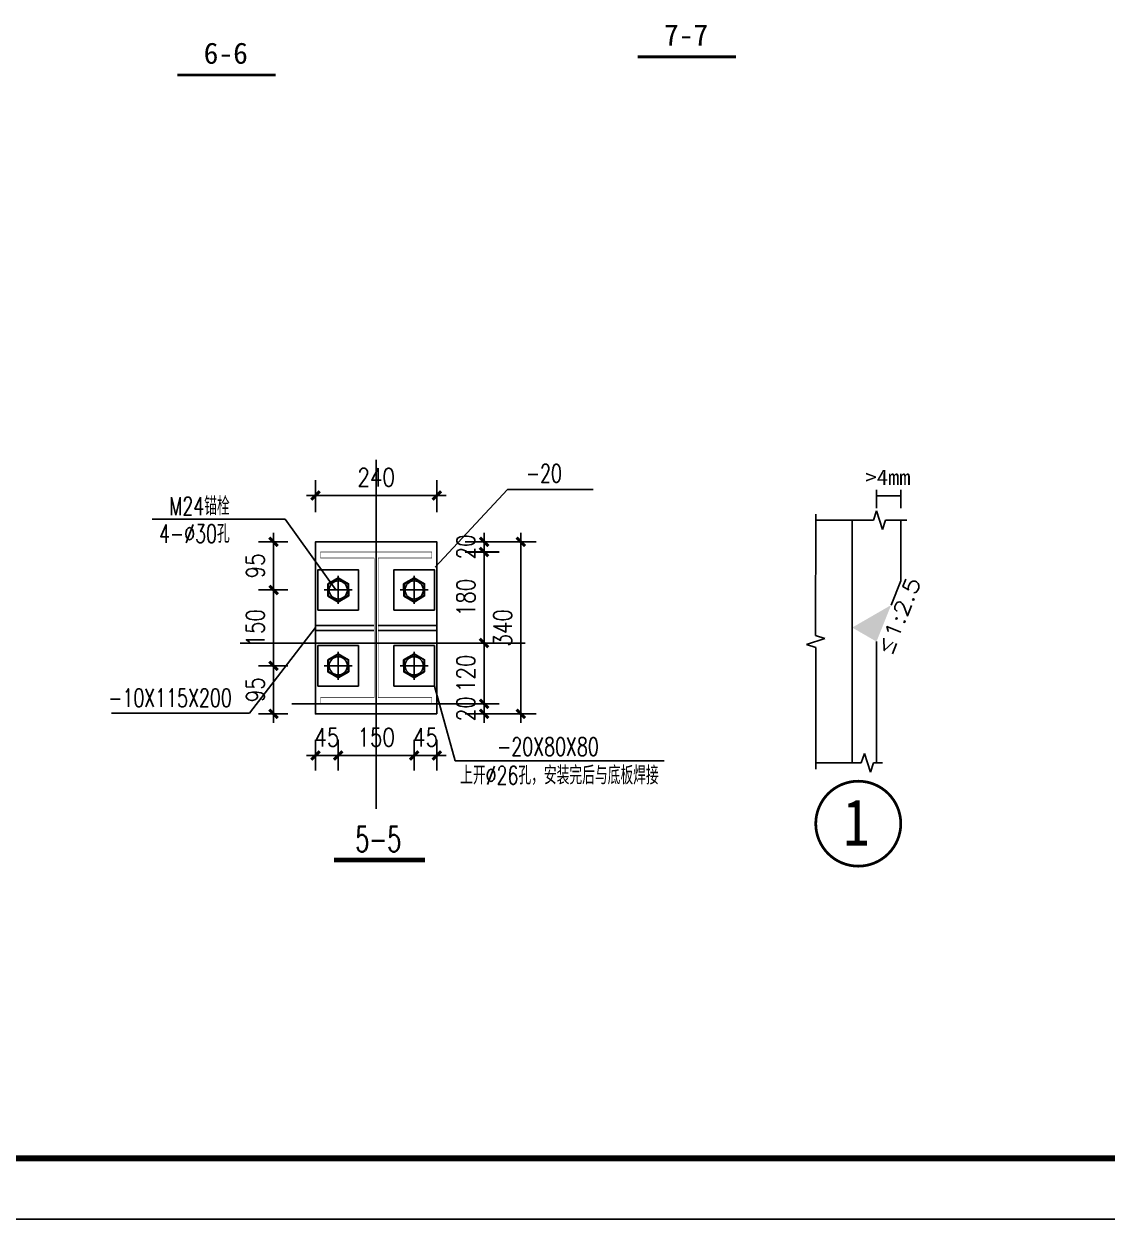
# Model space of a CAD drawing. Extents: x 32177600 to 32582346, y -189249 to 154687.
# Drawn here: x 32546674 to 32564510, y 13451 to 33143 of the extents above; entities that cross this region are included whole.
import ezdxf
from ezdxf.enums import TextEntityAlignment as Align

# ---------------------------------------------------------------- set-up
doc = ezdxf.new("R2010")
doc.units = 0
doc.header["$LTSCALE"] = 1000
doc.header["$MEASUREMENT"] = 0
doc.layers.get('0').update_dxf_attribs({"linetype": 'CONTINUOUS'})
doc.layers.get('DEFPOINTS').update_dxf_attribs({"linetype": 'CONTINUOUS'})
for name, color, linetype in [('10', 7, 'CONTINUOUS'), ('AXIS', 3, 'CONTINUOUS'), ('PUB_TEXT', 7, 'CONTINUOUS'), ('PUB_TITLE', 4, 'CONTINUOUS'), ('墙线__粗线', 7, 'CONTINUOUS'), ('底线', 7, 'CONTINUOUS'), ('标注', 4, 'CONTINUOUS'), ('轴线', 253, 'CONTINUOUS'), ('门窗', 4, 'CONTINUOUS')]:
    doc.layers.add(name, color=color, linetype=linetype)
doc.styles.add('_HZTXT', font='txt.shx', dxfattribs={"width": 0.8, "bigfont": 'hztxt.shx'})
doc.styles.add('_TXT', font='SIMPLEX.shx', dxfattribs={"width": 0.6})
doc.styles.add('DIM_FONT', font='SIMPLEX.shx', dxfattribs={"width": 0.8})
doc.styles.add('DX', font='romans.shx', dxfattribs={"bigfont": 'hztxt.shx'})
doc.dimstyles.new('AXIS', dxfattribs={"dimtxt": 300, "dimasz": 1, "dimexe": 250, "dimexo": 300, "dimgap": 150, "dimtad": 1, "dimdec": 0, "dimzin": 0, "dimdsep": 46, "dimtxsty": 'DIM_FONT', "dimblk": '_DIMX', "dimcen": 0.09, "dimse1": 1, "dimse2": 1, "dimclrt": 7, "dimadec": 0, "dimazin": 0, "dimtfac": 1, "dimtdec": 0, "dimtix": 1, "dimtmove": 2, "dimatfit": 3, "dimldrblk": '_DIMX', "dimfxl": 0, "dimtolj": 1, "dimtzin": 0, "dimarcsym": 0})
doc.dimstyles.new('DIMA', dxfattribs={"dimtxt": 300, "dimasz": 1, "dimexe": 250, "dimexo": 300, "dimgap": 150, "dimtad": 1, "dimdec": 0, "dimzin": 0, "dimdsep": 46, "dimtxsty": 'DIM_FONT', "dimblk": '_DIMX', "dimcen": 0.09, "dimse1": 1, "dimclrt": 7, "dimadec": 0, "dimazin": 0, "dimtfac": 1, "dimtdec": 0, "dimtix": 1, "dimtmove": 2, "dimatfit": 3, "dimldrblk": '_DIMX', "dimfxl": 0, "dimtolj": 1, "dimtzin": 0, "dimarcsym": 0})
doc.dimstyles.new('DIMB', dxfattribs={"dimtxt": 300, "dimasz": 1, "dimexe": 250, "dimexo": 300, "dimgap": 150, "dimtad": 1, "dimdec": 0, "dimzin": 0, "dimdsep": 46, "dimtxsty": 'DIM_FONT', "dimblk": '_DIMX', "dimcen": 0.09, "dimse2": 1, "dimclrt": 7, "dimadec": 0, "dimazin": 0, "dimtfac": 1, "dimtdec": 0, "dimtix": 1, "dimtmove": 2, "dimatfit": 3, "dimldrblk": '_DIMX', "dimfxl": 0, "dimtolj": 1, "dimtzin": 0, "dimarcsym": 0})

# ---------------------------------------------------------------- blocks, each defined once
blk = doc.blocks.new('_DIMX')
blk.add_line((-150, 0), (150, 0))
at = {"const_width": 50}
blk.add_lwpolyline([(-70, -70), (70, 70)], dxfattribs=at)
blk = doc.blocks.new('*D112')
at = {"layer": 'AXIS', "color": 0, "lineweight": -2}
for p, q in [((32553940, 21942), (32554502, 21942)), ((32554252, 21943), (32554252, 21944)), ((32554252, 21776), (32554252, 21942)), ((32553940, 21776), (32554502, 21776)), ((32554252, 21775), (32554252, 21774))]:
    blk.add_line(p, q, dxfattribs=at)
at = {"layer": 'DEFPOINTS', "color": 0}
for p in [(32553640, 21942), (32554252, 21942), (32553640, 21776)]:
    blk.add_point(p, dxfattribs=at)
at = {"layer": 'AXIS', "color": 0, "lineweight": -2}
for p, rotation in [((32554252, 21942), 270), ((32554252, 21776), 90)]:
    blk.add_blockref('_DIMX', p, dxfattribs=dict(at, rotation=rotation))
at = {"layer": 'AXIS', "color": 7, "insert": (32553952, 21859), "char_height": 300, "attachment_point": 5, "rotation": 90, "style": 'DIM_FONT'}
blk.add_mtext('\\A1;20', dxfattribs=at)
blk = doc.blocks.new('*D113')
at = {"layer": 'AXIS', "color": 0, "lineweight": -2}
for p, q in [((32553940, 22942), (32554502, 22942)), ((32554252, 22941), (32554252, 21943)), ((32553940, 21942), (32554502, 21942))]:
    blk.add_line(p, q, dxfattribs=at)
at = {"layer": 'DEFPOINTS', "color": 0}
for p in [(32553640, 22942), (32553640, 21942), (32554252, 21942)]:
    blk.add_point(p, dxfattribs=at)
at = {"layer": 'AXIS', "color": 0, "lineweight": -2}
for p, rotation in [((32554252, 22942), 90), ((32554252, 21942), 270)]:
    blk.add_blockref('_DIMX', p, dxfattribs=dict(at, rotation=rotation))
at = {"layer": 'AXIS', "color": 7, "insert": (32553952, 22442), "char_height": 300, "attachment_point": 5, "rotation": 90, "style": 'DIM_FONT'}
blk.add_mtext('\\A1;120', dxfattribs=at)
blk = doc.blocks.new('*D114')
at = {"layer": 'AXIS', "color": 0, "lineweight": -2}
for p, q in [((32553940, 24609), (32555108, 24609)), ((32554858, 24608), (32554858, 21777)), ((32553940, 21776), (32555108, 21776))]:
    blk.add_line(p, q, dxfattribs=at)
at = {"layer": 'DEFPOINTS', "color": 0}
for p in [(32553640, 24609), (32553640, 21776), (32554858, 21776)]:
    blk.add_point(p, dxfattribs=at)
at = {"layer": 'AXIS', "color": 0, "lineweight": -2}
for p, rotation in [((32554858, 24609), 90), ((32554858, 21776), 270)]:
    blk.add_blockref('_DIMX', p, dxfattribs=dict(at, rotation=rotation))
at = {"layer": 'AXIS', "color": 7, "insert": (32554558, 23192), "char_height": 300, "attachment_point": 5, "rotation": 90, "style": 'DIM_FONT'}
blk.add_mtext('\\A1;340', dxfattribs=at)
blk = doc.blocks.new('*D115')
at = {"layer": 'AXIS', "color": 0, "lineweight": -2}
for p, q in [((32551475, 21350), (32551475, 20840)), ((32551850, 21350), (32551850, 20840)), ((32551474, 21090), (32551473, 21090)), ((32551475, 21090), (32551850, 21090)), ((32551851, 21090), (32551852, 21090))]:
    blk.add_line(p, q, dxfattribs=at)
at = {"layer": 'DEFPOINTS', "color": 0}
for p in [(32551475, 21650), (32551850, 21650), (32551850, 21090)]:
    blk.add_point(p, dxfattribs=at)
at = {"layer": 'AXIS', "color": 0, "lineweight": -2}
blk.add_blockref('_DIMX', (32551475, 21090), dxfattribs=at)
at = {"layer": 'AXIS', "color": 0, "lineweight": -2, "rotation": 180}
blk.add_blockref('_DIMX', (32551850, 21090), dxfattribs=at)
at = {"layer": 'AXIS', "color": 7, "insert": (32551663, 21390), "char_height": 300, "attachment_point": 5, "style": 'DIM_FONT'}
blk.add_mtext('\\A1;45', dxfattribs=at)
blk = doc.blocks.new('*D116')
at = {"layer": 'AXIS', "color": 0, "lineweight": -2}
for p, q in [((32553100, 21350), (32553100, 20840)), ((32553475, 21350), (32553475, 20840)), ((32553099, 21090), (32553098, 21090)), ((32553100, 21090), (32553475, 21090)), ((32553476, 21090), (32553477, 21090))]:
    blk.add_line(p, q, dxfattribs=at)
at = {"layer": 'DEFPOINTS', "color": 0}
for p in [(32553100, 21650), (32553475, 21650), (32553475, 21090)]:
    blk.add_point(p, dxfattribs=at)
at = {"layer": 'AXIS', "color": 0, "lineweight": -2}
blk.add_blockref('_DIMX', (32553100, 21090), dxfattribs=at)
at = {"layer": 'AXIS', "color": 0, "lineweight": -2, "rotation": 180}
blk.add_blockref('_DIMX', (32553475, 21090), dxfattribs=at)
at = {"layer": 'AXIS', "color": 7, "insert": (32553288, 21390), "char_height": 300, "attachment_point": 5, "style": 'DIM_FONT'}
blk.add_mtext('\\A1;45', dxfattribs=at)
blk = doc.blocks.new('*D117')
at = {"layer": 'AXIS', "color": 0, "lineweight": -2}
for p, q in [((32551850, 21350), (32551850, 20840)), ((32553100, 21350), (32553100, 20840)), ((32551851, 21090), (32553099, 21090))]:
    blk.add_line(p, q, dxfattribs=at)
at = {"layer": 'DEFPOINTS', "color": 0}
for p in [(32551850, 21650), (32553100, 21650), (32553100, 21090)]:
    blk.add_point(p, dxfattribs=at)
at = {"layer": 'AXIS', "color": 0, "lineweight": -2, "rotation": 180}
blk.add_blockref('_DIMX', (32551850, 21090), dxfattribs=at)
at = {"layer": 'AXIS', "color": 0, "lineweight": -2}
blk.add_blockref('_DIMX', (32553100, 21090), dxfattribs=at)
at = {"layer": 'AXIS', "color": 7, "insert": (32552475, 21390), "char_height": 300, "attachment_point": 5, "style": 'DIM_FONT'}
blk.add_mtext('\\A1;150', dxfattribs=at)
blk = doc.blocks.new('*D118')
at = {"layer": 'AXIS', "color": 0, "lineweight": -2}
for p, q in [((32551475, 25099), (32551475, 25623)), ((32553475, 25099), (32553475, 25623)), ((32551476, 25373), (32553474, 25373))]:
    blk.add_line(p, q, dxfattribs=at)
at = {"layer": 'DEFPOINTS', "color": 0}
for p in [(32553475, 25373), (32551475, 24799), (32553475, 24799)]:
    blk.add_point(p, dxfattribs=at)
at = {"layer": 'AXIS', "color": 0, "lineweight": -2, "rotation": 180}
blk.add_blockref('_DIMX', (32551475, 25373), dxfattribs=at)
at = {"layer": 'AXIS', "color": 0, "lineweight": -2}
blk.add_blockref('_DIMX', (32553475, 25373), dxfattribs=at)
at = {"layer": 'AXIS', "color": 7, "insert": (32552475, 25673), "char_height": 300, "attachment_point": 5, "style": 'DIM_FONT'}
blk.add_mtext('\\A1;240', dxfattribs=at)
blk = doc.blocks.new('*D122')
at = {"layer": 'AXIS', "color": 0, "lineweight": -2}
for p, q in [((32553940, 24609), (32554502, 24609)), ((32553940, 24442), (32554502, 24442)), ((32554252, 24610), (32554252, 24611)), ((32554252, 24442), (32554252, 24609)), ((32554252, 24441), (32554252, 24440))]:
    blk.add_line(p, q, dxfattribs=at)
at = {"layer": 'DEFPOINTS', "color": 0}
for p in [(32553640, 24609), (32553640, 24442), (32554252, 24609)]:
    blk.add_point(p, dxfattribs=at)
at = {"layer": 'AXIS', "color": 0, "lineweight": -2}
for p, rotation in [((32554252, 24609), 270), ((32554252, 24442), 90)]:
    blk.add_blockref('_DIMX', p, dxfattribs=dict(at, rotation=rotation))
at = {"layer": 'AXIS', "color": 7, "insert": (32553952, 24526), "char_height": 300, "attachment_point": 5, "rotation": 90, "style": 'DIM_FONT'}
blk.add_mtext('\\A1;20', dxfattribs=at)

msp = doc.modelspace()

# ---------------------------------------------------------------- linework, layer by layer
for p, q in [((32552441.7, 23233.9, 500), (32551475.1, 23233.9, 500)), ((32551475.1, 23150.6, 500), (32551475.1, 23233.9, 500)), ((32552441.7, 23150.6, 500), (32551475.1, 23150.6, 500)), ((32552508.4, 23233.9, 500), (32553475.1, 23233.9, 500)), ((32552508.4, 23150.6, 500), (32553475.1, 23150.6, 500)), ((32553475.1, 23150.6, 500), (32553475.1, 23233.9, 500))]:
    msp.add_line(p, q)
at = {"elevation": 500}
msp.add_lwpolyline([(32553475.1, 21775.6), (32553475.1, 24608.9), (32551475.1, 24608.9), (32551475.1, 21775.6)], close=True, dxfattribs=at)
at = {"const_width": 8.33, "elevation": 500}
msp.add_lwpolyline([(32552441.7, 22042.3), (32551558.4, 22042.3), (32551558.4, 21942.3), (32553391.7, 21942.3), (32553391.7, 22042.3), (32552508.4, 22042.3), (32552508.4, 24342.3), (32553391.7, 24342.3), (32553391.7, 24442.3), (32551558.4, 24442.3), (32551558.4, 24342.3), (32552441.7, 24342.3)], close=True, dxfattribs=at)
at = {"color": 2, "elevation": 500}
for points in [[(32551677.1, 23915.7), (32551678.4, 23716.7), (32551851.3, 23618.3), (32552023, 23718.9), (32552021.8, 23917.8), (32551848.8, 24016.2)], [(32551685.5, 23910.9), (32551686.7, 23721.6), (32551851.3, 23627.9), (32552014.6, 23723.6), (32552013.5, 23913), (32551848.9, 24006.6)], [(32552927.1, 23915.7), (32552928.4, 23716.7), (32553101.3, 23618.3), (32553273, 23718.9), (32553271.8, 23917.8), (32553098.8, 24016.2)], [(32552935.5, 23910.9), (32552936.7, 23721.6), (32553101.3, 23627.9), (32553264.6, 23723.6), (32553263.5, 23913), (32553098.9, 24006.6)], [(32551677.1, 22665.7), (32551678.4, 22466.7), (32551851.3, 22368.3), (32552023, 22468.9), (32552021.8, 22667.8), (32551848.8, 22766.2)], [(32551685.5, 22660.9), (32551686.7, 22471.6), (32551851.3, 22377.9), (32552014.6, 22473.6), (32552013.5, 22663), (32551848.9, 22756.6)], [(32552927.1, 22665.7), (32552928.4, 22466.7), (32553101.3, 22368.3), (32553273, 22468.9), (32553271.8, 22667.8), (32553098.8, 22766.2)], [(32552935.5, 22660.9), (32552936.7, 22471.6), (32553101.3, 22377.9), (32553264.6, 22473.6), (32553263.5, 22663), (32553098.9, 22756.6)]]:
    msp.add_lwpolyline(points, close=True, dxfattribs=at)
for centre in [(32551850.1, 23817.3, 500), (32553100.1, 23817.3, 500), (32551850.1, 22567.3, 500), (32553100.1, 22567.3, 500)]:
    msp.add_circle(centre, 150)
at = {"layer": '10', "const_width": 45, "elevation": 100}
msp.add_lwpolyline([(32556782.5, 32600), (32558402.5, 32600)], dxfattribs=at)
at = {"layer": '10', "const_width": 45}
msp.add_lwpolyline([(32549201.9, 32300), (32550821.9, 32300)], dxfattribs=at)
at = {"layer": '10', "const_width": 45, "elevation": 800}
msp.add_lwpolyline([(32561113.1, 19966.2, 1), (32559713.1, 19966.2, 1), (32561113.1, 19966.2, 1)], format="xyb", close=True, dxfattribs=at)
at = {"layer": 'PUB_TITLE'}
msp.add_lwpolyline([(32508046.3, 13451.5), (32582346.3, 13451.5), (32582346.3, 55451.5), (32508046.3, 55451.5)], close=True, dxfattribs=at)
at = {"layer": 'PUB_TITLE', "const_width": 100}
msp.add_lwpolyline([(32510546.3, 14451.5), (32581346.3, 14451.5), (32581346.3, 54451.5), (32510546.3, 54451.5)], close=True, dxfattribs=at)
at = {"layer": '墙线__粗线', "color": 253}
for p, q in [((32560713.1, 25466.2, 800), (32560713.1, 25166.2, 800)), ((32561113.1, 25466.2, 800), (32561113.1, 25166.2, 800)), ((32560713.1, 25366.2, 800), (32561113.1, 25366.2, 800)), ((32559709.9, 23066.2, 800), (32559713.1, 25066.2, 800)), ((32560663.1, 24966.2, 800), (32560713.1, 25120.1, 800)), ((32560713.1, 25120.1, 800), (32560812.8, 24812.9, 800)), ((32560313.1, 24966.2, 800), (32559713.1, 24966.2, 800)), ((32560313.1, 24966.2, 800), (32560663.1, 24966.2, 800)), ((32560812.8, 24812.9, 800), (32560863.1, 24966.7, 800)), ((32560863.1, 24966.7, 800), (32561213.1, 24966.2, 800)), ((32559863.7, 23015.9, 800), (32559709.9, 23066.2, 800)), ((32559559.2, 22916.2, 800), (32559863.7, 23015.9, 800)), ((32559713.1, 22866.2, 800), (32559559.2, 22916.2, 800)), ((32559713.1, 20866.2, 800), (32559713.1, 22866.2, 800)), ((32560463.1, 20966.2, 800), (32560513.1, 21120.1, 800)), ((32560513.1, 21120.1, 800), (32560612.8, 20812.6, 800)), ((32560313.1, 20966.2, 800), (32559713.1, 20966.2, 800)), ((32560313.1, 20966.2, 800), (32560463.1, 20966.2, 800)), ((32560612.8, 20812.6, 800), (32560663.1, 20966.4, 800)), ((32560663.1, 20966.4, 800), (32560813.1, 20966.2, 800))]:
    msp.add_line(p, q, dxfattribs=at)
at = {"layer": '墙线__粗线', "color": 2, "elevation": 800}
for points in [[(32560313.1, 23197.1), (32560313.1, 24966.2)], [(32561113.1, 23966.2), (32561113.1, 24966.2)], [(32560953.3, 23566.8), (32561113.1, 23966.2)]]:
    msp.add_lwpolyline(points, dxfattribs=at)
at = {"layer": '墙线__粗线', "color": 3, "elevation": 800}
for points in [[(32560313.1, 20966.2), (32560313.1, 23197.1)], [(32560713.1, 20966.2), (32560713.1, 22966.2)]]:
    msp.add_lwpolyline(points, dxfattribs=at)
at = {"layer": '墙线__粗线'}
msp.add_solid([(32560713.1, 22966.2, 800), (32560313.1, 23197.1, 800), (32560953.3, 23566.8, 800)], dxfattribs=at)
at = {"layer": '底线', "const_width": 75, "elevation": 500}
msp.add_lwpolyline([(32551781.5, 19366.2), (32553277.2, 19366.2)], dxfattribs=at)
at = {"layer": '标注'}
for p, q in [((32553443.9, 24194.7, 500), (32554637.8, 25472, 500)), ((32554637.8, 25472, 500), (32556047.9, 25472, 500)), ((32548783.6, 24980.7, 500), (32550978.3, 24980.7, 500)), ((32551808.4, 23817.3, 500), (32550978.3, 24980.7, 500)), ((32551473.5, 23197, 500), (32550387.3, 21787, 500)), ((32553433.4, 22233.9, 500), (32553774, 21004.1, 500)), ((32550387.3, 21787, 500), (32548117.3, 21787, 500)), ((32557219.2, 21004.1, 500), (32553774, 21004.1, 500))]:
    msp.add_line(p, q, dxfattribs=at)
at = {"layer": '轴线'}
for p, q in [((32552475.1, 20210.4, 500), (32552475.1, 25958.2, 500)), ((32551850.1, 23817.3, 500), (32551850.1, 24047.4, 500)), ((32553100.1, 23817.3, 500), (32553100.1, 24047.4, 500)), ((32551850.1, 23817.3, 500), (32551619.9, 23817.3, 500)), ((32551850.1, 23817.3, 500), (32552080.2, 23817.3, 500)), ((32551850.1, 23817.3, 500), (32551850.1, 23587.1, 500)), ((32553100.1, 23817.3, 500), (32552869.9, 23817.3, 500)), ((32553100.1, 23817.3, 500), (32553100.1, 23587.1, 500)), ((32553100.1, 23817.3, 500), (32553330.2, 23817.3, 500)), ((32554926.7, 22942.4, 500), (32550235.9, 22942.4, 500)), ((32551850.1, 22567.3, 500), (32551850.1, 22797.4, 500)), ((32553100.1, 22567.3, 500), (32553100.1, 22797.4, 500)), ((32551850.1, 22567.3, 500), (32551619.9, 22567.3, 500)), ((32551850.1, 22567.3, 500), (32551850.1, 22337.1, 500)), ((32551850.1, 22567.3, 500), (32552080.2, 22567.3, 500)), ((32553100.1, 22567.3, 500), (32552869.9, 22567.3, 500)), ((32553100.1, 22567.3, 500), (32553100.1, 22337.1, 500)), ((32553100.1, 22567.3, 500), (32553330.2, 22567.3, 500)), ((32551085.6, 21942.3, 500), (32554076.2, 21942.3, 500))]:
    msp.add_line(p, q, dxfattribs=at)
at = {"layer": '门窗', "elevation": 500}
for points in [[(32552183.4, 23483.9), (32552183.4, 24150.6), (32551516.7, 24150.6), (32551516.7, 23483.9)], [(32553433.4, 23483.9), (32553433.4, 24150.6), (32552766.7, 24150.6), (32552766.7, 23483.9)], [(32552183.4, 22233.9), (32552183.4, 22900.6), (32551516.7, 22900.6), (32551516.7, 22233.9)], [(32553433.4, 22233.9), (32553433.4, 22900.6), (32552766.7, 22900.6), (32552766.7, 22233.9)]]:
    msp.add_lwpolyline(points, close=True, dxfattribs=at)

# ---------------------------------------------------------------- texts
at = {"layer": '10'}
for s, height, width, p, p2 in [('7-7', 350, 0.781076, (32557214.5, 32785.5, 100), (32557943.5, 32785.5, 100)), ('6-6', 350, 0.781076, (32549633.9, 32485.5), (32550362.9, 32485.5)), ('1', 770, 1.680005, (32560166.7, 19604.3, 800), (32560597.9, 19604.3, 800))]:
    msp.add_text(s, height=height, dxfattribs=dict(at, width=width)).set_placement(p, p2, align=Align.FIT)
at = {"layer": 'PUB_TEXT', "style": '_TXT', "width": 0.64}
msp.add_text('5-5', height=416.67, dxfattribs=at).set_placement((32552508.5, 19711.9, 500), align=Align.MIDDLE)
at = {"layer": '墙线__粗线', "color": 253, "width": 0.84571}
msp.add_text('>4mm', height=250, dxfattribs=at).set_placement((32560533.1, 25548.7, 800), (32561273.1, 25548.7, 800), align=Align.FIT)
at = {"layer": '墙线__粗线', "color": 253, "style": '_HZTXT', "width": 1.34}
msp.add_text('≤1:2.5', height=250, rotation=68.19864, dxfattribs=at).set_placement((32560955.3, 22716.9, 800), (32561453, 23961.1, 800), align=Align.FIT)
at = {"layer": '标注', "style": 'DX', "width": 0.7}
for s, p in [('-20', (32554939.1, 25588.6, 500)), ('M24锚栓', (32549067.4, 25047.9, 500)), ('4-%%C30孔', (32548899.3, 24593.7, 500)), ('-10X115X200', (32548063, 21888.6, 500)), ('-20X80X80', (32554466.5, 21084.8, 500)), ('上开%%C26孔，安装完后与底板焊接', (32553857.1, 20612.4, 500))]:
    msp.add_text(s, height=300, dxfattribs=at).set_placement(p)

# ---------------------------------------------------------------- dimensions: what is measured, and where the dimension line sits
at = {"layer": 'AXIS'}
for base, p1, p2, angle, text, dimstyle, picture, middle in [((32553475.1, 25372.9, 500), (32551475.1, 24799.3, 500), (32553475.1, 24799.3, 500), 180, '240', 'AXIS', '*D118', (32552475.1, 25672.9, 500)), ((32554857.8, 21775.6, 500), (32553640.3, 24608.9, 500), (32553640.3, 21775.6, 500), 90, '340', 'AXIS', '*D114', (32554557.8, 23192.3, 500)), ((32554252.4, 24608.9, 500), (32553640.3, 24442.3, 500), (32553640.3, 24608.9, 500), 90, '20', 'DIMB', '*D122', (32553952.4, 24525.6, 500)), ((32554252.4, 21942.3, 500), (32553640.3, 22942.4, 500), (32553640.3, 21942.3, 500), 270, '120', 'AXIS', '*D113', (32553952.4, 22442.3, 500)), ((32554252.4, 21942.3, 500), (32553640.3, 21775.6, 500), (32553640.3, 21942.3, 500), 90, '20', 'AXIS', '*D112', (32553952.4, 21858.9, 500)), ((32551850.1, 21090.1, 500), (32551475.1, 21649.9, 500), (32551850.1, 21649.9, 500), 180, '45', 'AXIS', '*D115', (32551662.6, 21390.1, 500)), ((32553100.1, 21090.1, 500), (32551850.1, 21649.9, 500), (32553100.1, 21649.9, 500), 180, '150', 'AXIS', '*D117', (32552475.1, 21390.1, 500)), ((32553475.1, 21090.1, 500), (32553100.1, 21649.9, 500), (32553475.1, 21649.9, 500), 180, '45', 'AXIS', '*D116', (32553287.6, 21390.1, 500))]:
    dim = msp.add_linear_dim(base=base, p1=p1, p2=p2, angle=angle, text=text, dimstyle=dimstyle, override={"dimblk1": '_DIMX', "dimblk2": '_DIMX', "dimsah": 1, "dimse1": 0, "dimse2": 0}, dxfattribs=at)
    dim.commit()
    dim.dimension.update_dxf_attribs({"geometry": picture, "text_midpoint": middle})
for base, p1, p2, text, dimstyle in [((32550785.6, 24608.9, 500), (32551320.7, 23817.3, 500), (32551320.7, 24608.9, 500), '95', 'AXIS'), ((32554252.4, 24442.3, 500), (32553640.3, 22942.4, 500), (32553640.3, 24442.3, 500), '180', 'DIMA'), ((32550785.6, 23817.3, 500), (32551320.7, 22567.3, 500), (32551320.7, 23817.3, 500), '150', 'AXIS'), ((32550785.6, 22567.3, 500), (32551320.7, 21775.6, 500), (32551320.7, 22567.3, 500), '95', 'AXIS')]:
    msp.add_linear_dim(base=base, p1=p1, p2=p2, angle=90, text=text, dimstyle=dimstyle, override={"dimblk1": '_DIMX', "dimblk2": '_DIMX', "dimsah": 1, "dimse1": 0, "dimse2": 0}, dxfattribs=at).render()

doc.saveas('drawing.dxf')
